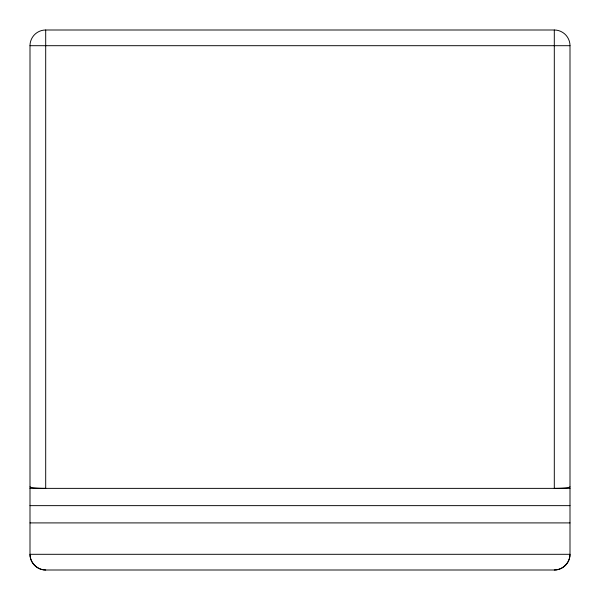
<?xml version="1.0" encoding="UTF-8"?>
<svg xmlns="http://www.w3.org/2000/svg" width="600" height="600" viewBox="0 0 600 600"><rect width="100%" height="100%" fill="white"/><g stroke="black" fill="none" stroke-linecap="round" stroke-linejoin="round"><path stroke-width="0.9" d="M554.303 570C562.702 570.053 570.053 562.702 570 554.303L570 45.697A15.697 15.697 0 0 0 554.303 30L45.697 30A15.697 15.697 0 0 0 30 45.697L30 554.303C29.947 562.702 37.297 570.053 45.697 570L554.303 570A15.697 15.697 0 0 0 570 554.303L30 554.303A15.697 15.697 0 0 0 45.697 570M30 45.697L570 45.697M30 488.37L570 488.37M30 505.643L570 505.643M30 522.908L570 522.908M554.303 30L554.303 488.37A15.735 1.567 0 0 0 569.977 486.803M45.697 30L45.697 488.37A15.735 1.567 0 0 1 30.023 486.803"/></g></svg>
